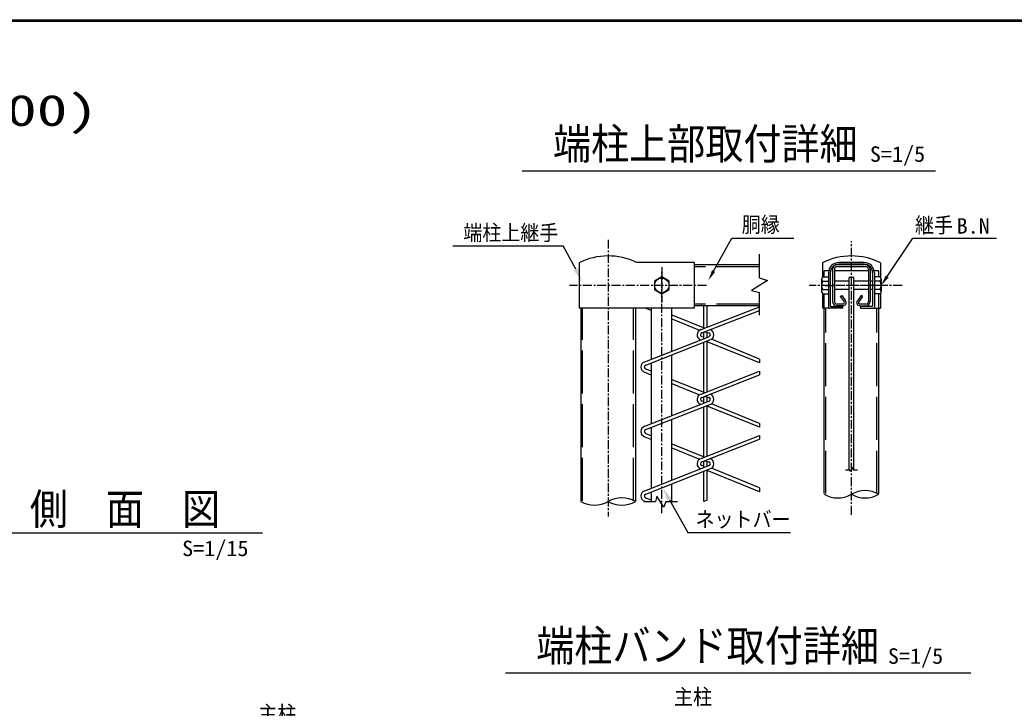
# Model space of a CAD drawing. Units: millimetres, scale not verified, with parts at other scales. Extents: x -4425 to 4425, y -3150 to 3150.
# Drawn here: x -535 to 2243, y 1003 to 2925 of the extents above; entities that cross this region are included whole.
import ezdxf
from ezdxf.enums import TextEntityAlignment as Align

# ---------------------------------------------------------------- set-up
doc = ezdxf.new("R2010")
doc.units = ezdxf.units.MM
doc.header["$LTSCALE"] = 20
doc.linetypes.add('DASHED', pattern=[7.5, 6, -1.5])
doc.linetypes.add('USER1', pattern=[2, 1.25, -0.25, 0.25, -0.25])
for name, color, linetype, lineweight in [('0-1_SUNPOU', 1, 'Continuous', 25), ('0-5_KOUZOU', 7, 'Continuous', 25), ('0-6_AMI', 3, 'Continuous', 25), ('0-7_BUHIN', 7, 'Continuous', 25), ('0-8_BOLT', 3, 'Continuous', 25), ('0-A_WAKU', 7, 'Continuous', 25)]:
    doc.layers.add(name, color=color, linetype=linetype, lineweight=lineweight)
doc.styles.add('ＭＳ ゴシック', font='')
doc.styles.get('ＭＳ ゴシック').set_extended_font_data('MS Gothic')

msp = doc.modelspace()

# ---------------------------------------------------------------- linework, layer by layer
at = {"layer": '0-1_SUNPOU'}
for p, q in [((868.49, 2503.88), (2022.93, 2503.88)), ((1403.22, 2223.8), (1454.12, 2315.29)), ((1454.12, 2315.29), (1627.52, 2315.29)), ((1888.15, 2208.8), (1959.34, 2315.29)), ((1959.34, 2315.29), (2193.11, 2315.29)), ((674.37, 2294.09), (982.97, 2294.09)), ((1017.91, 2228.67), (982.97, 2294.09)), ((1279.72, 1585.4), (1331.48, 1493.76)), ((-623.96, 1492.72), (143.49, 1492.72)), ((1331.48, 1493.76), (1618.39, 1493.76)), ((821.72, 1102.15), (2121.68, 1102.15))]:
    msp.add_line(p, q, dxfattribs=at)
for points in [[(1023.42, 2231.61), (1035.58, 2195.59), (1012.4, 2225.73)], [(1407.59, 2221.37), (1388.63, 2197.58), (1398.85, 2226.23)], [(1892.3, 2206.02), (1871.48, 2183.86), (1883.99, 2211.58)], [(1274.27, 1582.33), (1261.27, 1618.06), (1285.16, 1588.48)]]:
    msp.add_solid(points, dxfattribs=at)
at = {"layer": '0-5_KOUZOU', "color": 1, "linetype": 'USER1'}
for p, q in [((1108.48, 2311.43), (1108.48, 1537.95)), ((1788.23, 1543.48), (1788.23, 2306.46)), ((1258.48, 1547.41), (1258.48, 2221.87))]:
    msp.add_line(p, q, dxfattribs=at)
at = {"layer": '0-5_KOUZOU'}
for p, q in [((1531.04, 2204.86), (1531.04, 2270.95)), ((1531.04, 2240.86), (1348.48, 2240.86)), ((1531.04, 2100.54), (1531.04, 2164.16)), ((1032.28, 2120.11), (1032.28, 1580.12)), ((1184.68, 2120.11), (1184.68, 1580.12)), ((1229.98, 1977.68), (1229.98, 2120.11)), ((1286.97, 2000.04), (1286.98, 2120.11)), ((1531.04, 2126.86), (1348.48, 2126.86)), ((1712.03, 1602.24), (1712.03, 2120.11)), ((1864.43, 1602.24), (1864.43, 2120.11)), ((1286.97, 1820.04), (1286.97, 1989.78)), ((1229.99, 1797.68), (1229.98, 1967.42)), ((1286.96, 1640.04), (1286.97, 1809.78)), ((1229.99, 1617.68), (1229.99, 1787.42)), ((1286.96, 1580.09), (1286.96, 1629.78)), ((1230, 1580.09), (1229.99, 1607.42)), ((1208.72, 1580.09), (1241.23, 1580.09)), ((1269.72, 1580.09), (1301.96, 1580.09))]:
    msp.add_line(p, q, dxfattribs=at)
at = {"layer": '0-5_KOUZOU', "color": 1, "linetype": 'DASHED'}
for p, q in [((1531.04, 2236.06), (1348.48, 2236.06)), ((1531.04, 2131.66), (1348.48, 2131.66))]:
    msp.add_line(p, q, dxfattribs=at)
at = {"layer": '0-5_KOUZOU', "color": 3, "linetype": 'DASHED'}
for p, q in [((1712.03, 2207.38), (1712.03, 2224.38)), ((1864.43, 2207.38), (1864.43, 2224.38)), ((1712.03, 2120.11), (1712.03, 2160.34)), ((1864.43, 2120.11), (1864.43, 2160.34)), ((1037.08, 1581.95), (1037.08, 2120.11)), ((1179.88, 1581.95), (1179.88, 2120.11)), ((1716.83, 1602.24), (1716.83, 2120.11)), ((1859.63, 1602.24), (1859.63, 2120.11))]:
    msp.add_line(p, q, dxfattribs=at)
at = {"layer": '0-5_KOUZOU', "color": 3}
for p, q in [((1771.69, 1669.09), (1783.3, 1669.09)), ((1793.47, 1669.09), (1804.98, 1669.09))]:
    msp.add_line(p, q, dxfattribs=at)
at = {"layer": '0-5_KOUZOU'}
for points in [[(1531.04, 2204.86), (1553.83, 2197.14), (1509.45, 2169.66), (1531.04, 2164.16)], [(1269.72, 1580.09), (1264.32, 1564.14), (1245.08, 1595.21), (1241.23, 1580.09)]]:
    msp.add_lwpolyline(points, dxfattribs=at)
at = {"layer": '0-5_KOUZOU', "color": 3}
msp.add_lwpolyline([(1793.47, 1669.09), (1791.54, 1674.79), (1784.67, 1663.69), (1783.3, 1669.09)], dxfattribs=at)
at = {"layer": '0-5_KOUZOU'}
for centre, start, end in [((1146.58, 1514.13), 60, 120), ((1750.13, 1666.4), 240, 300), ((1826.33, 1534.42), 60, 120), ((1826.33, 1666.4), 240, 300), ((1070.38, 1646.11), 240, 300), ((1146.58, 1646.11), 240, 300)]:
    msp.add_arc(centre, 76.2, start, end, dxfattribs=at)
at = {"layer": '0-6_AMI'}
for p, q in [((1214.02, 2120.11), (1229.98, 2113.53)), ((1368.02, 2060.24), (1531.04, 2124.22)), ((1370.59, 2050.99), (1531.04, 2113.97)), ((1375.63, 2065.62), (1375.63, 2126.86)), ((1385.23, 2067), (1385.23, 2126.86)), ((1286.98, 2101.17), (1378.64, 2064.41)), ((1286.98, 2090.03), (1363.82, 2058.34)), ((1211.04, 1970.24), (1390.28, 2040.59)), ((1213.61, 1960.99), (1392.85, 2031.34)), ((1375.63, 2039.19), (1370.59, 2040.59)), ((1375.63, 2034.84), (1375.63, 2052.39)), ((1378.75, 2054.2), (1390.28, 2050.99)), ((1385.23, 2039.19), (1385.23, 2052.39)), ((1385.23, 1887), (1385.23, 2028.35)), ((1531.04, 1977.99), (1397.05, 2033.24)), ((1375.63, 1885.62), (1375.63, 2024.58)), ((1531.04, 1967.55), (1385.23, 2026.55)), ((1531.04, 1977.99), (1531.04, 1967.55)), ((1213.61, 1950.59), (1229.98, 1944.02)), ((1368.02, 1880.24), (1531.04, 1944.22)), ((1531.04, 1944.22), (1531.04, 1933.97)), ((1211.04, 1941.34), (1229.98, 1933.53)), ((1286.97, 1921.17), (1378.64, 1884.41)), ((1370.59, 1870.99), (1531.04, 1933.97)), ((1286.97, 1910.03), (1363.82, 1878.34)), ((1375.63, 1854.84), (1375.63, 1872.39)), ((1378.75, 1874.2), (1390.28, 1870.99)), ((1385.23, 1859.19), (1385.23, 1872.39)), ((1211.04, 1790.24), (1390.28, 1860.59)), ((1213.61, 1780.99), (1392.85, 1851.34)), ((1375.63, 1859.19), (1370.59, 1860.59)), ((1375.63, 1705.62), (1375.63, 1844.58)), ((1385.23, 1707), (1385.23, 1848.35)), ((1531.04, 1787.55), (1385.23, 1846.55)), ((1531.04, 1797.99), (1397.05, 1853.24)), ((1531.04, 1797.99), (1531.04, 1787.55)), ((1211.04, 1761.34), (1229.99, 1753.52)), ((1213.61, 1770.59), (1229.99, 1764.02)), ((1368.02, 1700.24), (1531.04, 1764.22)), ((1370.59, 1690.99), (1531.04, 1753.97)), ((1531.04, 1764.22), (1531.04, 1753.97)), ((1286.96, 1741.17), (1378.64, 1704.41)), ((1286.96, 1730.03), (1363.82, 1698.34)), ((1211.04, 1610.24), (1390.28, 1680.59)), ((1213.61, 1600.99), (1392.85, 1671.34)), ((1375.63, 1679.19), (1370.59, 1680.59)), ((1375.63, 1674.84), (1375.63, 1692.97)), ((1378.75, 1694.2), (1390.28, 1690.99)), ((1385.23, 1678.61), (1385.23, 1692.39)), ((1385.23, 1583.72), (1385.23, 1668.35)), ((1531.04, 1607.55), (1385.23, 1666.55)), ((1531.04, 1617.99), (1397.05, 1673.24)), ((1375.63, 1580.09), (1375.63, 1664.58)), ((1531.04, 1617.99), (1531.04, 1607.55)), ((1213.61, 1590.59), (1230, 1584.02)), ((1385.23, 1583.72), (1375.63, 1580.09)), ((1211.04, 1581.34), (1214.07, 1580.09))]:
    msp.add_line(p, q, dxfattribs=at)
for centre, radius, start, end in [((1372.03, 2045.79), 15, 105.52411, 251.53809), ((1388.83, 2045.79), 15, 285.52411, 71.5381), ((1372.03, 2045.79), 5.4, 105.52411, 254.47589), ((1388.83, 2045.79), 5.4, 285.52411, 74.47589), ((1215.05, 1955.79), 15, 105.52411, 254.47589), ((1215.05, 1955.79), 5.4, 105.52411, 254.47589), ((1372.03, 1865.79), 15, 105.52411, 251.53809), ((1372.03, 1865.79), 5.4, 105.52411, 254.47589), ((1388.83, 1865.79), 5.4, 285.52411, 74.47589), ((1388.83, 1865.79), 15, 285.52411, 71.5381), ((1215.05, 1775.79), 15, 105.52411, 254.47589), ((1215.05, 1775.79), 5.4, 105.52411, 254.47589), ((1372.03, 1685.79), 15, 105.52411, 251.53809), ((1388.83, 1685.79), 15, 285.52411, 71.5381), ((1372.03, 1685.79), 5.4, 105.52411, 254.47589), ((1388.83, 1685.79), 5.4, 285.52411, 74.47589), ((1215.05, 1595.79), 15, 105.52411, 254.47589), ((1215.05, 1595.79), 5.4, 105.52411, 254.47589)]:
    msp.add_arc(centre, radius, start, end, dxfattribs=at)
at = {"layer": '0-7_BUHIN'}
for p, q in [((1027.48, 2246.86), (1027.48, 2120.11)), ((1348.48, 2247.61), (1187.98, 2247.61)), ((1707.23, 2246.86), (1707.23, 2205.4)), ((1823.48, 2247.61), (1752.98, 2247.61)), ((1823.48, 2242.81), (1752.98, 2242.81)), ((1869.23, 2246.86), (1869.23, 2205.4)), ((1724.18, 2218.81), (1724.18, 2123.11)), ((1728.98, 2218.81), (1728.98, 2126.41)), ((1847.48, 2218.81), (1847.48, 2126.41)), ((1852.28, 2218.81), (1852.28, 2123.11)), ((1707.23, 2162.32), (1707.23, 2120.11)), ((1869.23, 2162.32), (1869.23, 2120.11)), ((1763.18, 2120.11), (1707.23, 2120.11)), ((1730.48, 2124.91), (1763.18, 2124.91)), ((1763.18, 2124.91), (1763.18, 2120.11)), ((1813.28, 2120.11), (1869.23, 2120.11))]:
    msp.add_line(p, q, dxfattribs=at)
at = {"layer": '0-7_BUHIN', "color": 1, "linetype": 'USER1'}
for p, q in [((1258.48, 2234.34), (1258.48, 2136.28)), ((1383.34, 2183.86), (1000.82, 2183.86)), ((1929.82, 2183.86), (1669.74, 2183.86)), ((1714.73, 2183.86), (1738.36, 2183.86)), ((1714.73, 2183.86), (1738.36, 2183.86)), ((1861.73, 2183.86), (1838.09, 2183.86))]:
    msp.add_line(p, q, dxfattribs=at)
at = {"layer": '0-7_BUHIN', "color": 3, "linetype": 'DASHED'}
for p, q in [((1728.98, 2224.38), (1712.03, 2224.38)), ((1864.43, 2224.38), (1847.48, 2224.38))]:
    msp.add_line(p, q, dxfattribs=at)
at = {"layer": '0-7_BUHIN', "color": 3}
for p, q in [((1735.73, 2228.56), (1735.73, 2139.16)), ((1740.53, 2228.56), (1740.53, 2139.16)), ((1835.93, 2224.38), (1740.53, 2224.38)), ((1828.43, 2240.86), (1748.03, 2240.86)), ((1828.43, 2236.06), (1748.03, 2236.06)), ((1835.93, 2228.56), (1835.93, 2139.16)), ((1840.73, 2228.56), (1840.73, 2139.16)), ((1794.98, 2205.43), (1781.48, 2205.43)), ((1781.48, 1669.09), (1781.48, 2205.43)), ((1794.98, 1669.09), (1794.98, 2205.43)), ((1757.1, 2153.15), (1761, 2155.95)), ((1757.1, 2153.15), (1767.77, 2138.31)), ((1761, 2155.95), (1771.66, 2141.11)), ((1815.45, 2155.95), (1804.79, 2141.11)), ((1819.35, 2153.15), (1808.69, 2138.31)), ((1819.35, 2153.15), (1815.45, 2155.95)), ((1764.35, 2131.66), (1748.03, 2131.66)), ((1764.35, 2126.86), (1748.03, 2126.86)), ((1828.43, 2131.66), (1812.1, 2131.66)), ((1812.1, 2126.86), (1828.43, 2126.86))]:
    msp.add_line(p, q, dxfattribs=at)
at = {"layer": '0-7_BUHIN'}
for points in [[(1348.48, 2247.61), (1348.48, 2120.11), (1027.48, 2120.11)], [(1845.98, 2124.91), (1813.28, 2124.91), (1813.28, 2120.11)]]:
    msp.add_lwpolyline(points, dxfattribs=at)
for centre, radius, start, end in [((1108.48, 2086.12), 180, 63.78973, 116.74368), ((1788.23, 2086.12), 180, 63.25632, 116.74368), ((1752.98, 2218.81), 28.8, 90, 180), ((1752.98, 2218.81), 24, 90, 180), ((1823.48, 2218.81), 28.8, 0, 90), ((1823.48, 2218.81), 24, 0, 90), ((1727.18, 2123.11), 3, 180, 270), ((1730.48, 2126.41), 1.5, 180, 270), ((1845.98, 2126.41), 1.5, 270, 0), ((1849.28, 2123.11), 3, 270, 0)]:
    msp.add_arc(centre, radius, start, end, dxfattribs=at)
at = {"layer": '0-7_BUHIN', "color": 3}
for centre, radius, start, end in [((1748.03, 2228.56), 12.3, 90, 180), ((1748.03, 2228.56), 7.5, 90, 180), ((1828.43, 2228.56), 12.3, 0, 90), ((1828.43, 2228.56), 7.5, 0, 90), ((1748.03, 2139.16), 12.3, 180, 270), ((1748.03, 2139.16), 7.5, 180, 270), ((1764.35, 2135.86), 9, 270, 35.69193), ((1812.1, 2135.86), 9, 144.30807, 270), ((1828.43, 2139.16), 12.3, 270, 0), ((1828.43, 2139.16), 7.5, 270, 0), ((1764.35, 2135.86), 4.2, 270, 35.69193), ((1812.1, 2135.86), 4.2, 144.30807, 270)]:
    msp.add_arc(centre, radius, start, end, dxfattribs=at)
at = {"layer": '0-8_BOLT'}
for p, q in [((1708.37, 2195.86), (1724.18, 2195.86)), ((1781.48, 2195.86), (1740.53, 2195.86)), ((1835.93, 2195.86), (1794.98, 2195.86)), ((1847.48, 2195.86), (1840.73, 2195.86)), ((1847.48, 2209.06), (1847.48, 2158.66)), ((1852.28, 2209.06), (1852.28, 2158.66)), ((1868.08, 2207.38), (1852.28, 2207.38)), ((1868.08, 2195.86), (1852.28, 2195.86)), ((1871.48, 2201.5), (1868.08, 2207.38)), ((1871.48, 2201.5), (1871.48, 2166.22)), ((1708.37, 2171.86), (1724.18, 2171.86)), ((1781.48, 2171.86), (1740.53, 2171.86)), ((1835.93, 2171.86), (1794.98, 2171.86)), ((1847.48, 2171.86), (1840.73, 2171.86)), ((1868.08, 2171.86), (1852.28, 2171.86)), ((1868.08, 2160.34), (1852.28, 2160.34)), ((1871.48, 2166.22), (1868.08, 2160.34))]:
    msp.add_line(p, q, dxfattribs=at)
at = {"layer": '0-8_BOLT', "color": 1, "linetype": 'USER1'}
msp.add_line((1878.1, 2183.86), (1772.06, 2183.86), dxfattribs=at)
at = {"layer": '0-8_BOLT'}
msp.add_lwpolyline([(1258.48, 2160.34), (1278.85, 2172.1), (1278.85, 2195.62), (1258.48, 2207.38), (1238.11, 2195.62), (1238.11, 2172.1)], close=True, dxfattribs=at)
for points in [[(1704.98, 2201.5), (1708.37, 2207.38), (1724.18, 2207.38)], [(1704.98, 2201.5), (1704.98, 2166.22), (1708.37, 2160.34), (1724.18, 2160.34)]]:
    msp.add_lwpolyline(points, dxfattribs=at)
msp.add_circle((1258.48, 2183.86), 20.4, dxfattribs=at)
for centre, radius, start, end in [((1710.85, 2201.19), 5.88, 177.032, 245.05701), ((1727.88, 2183.86), 22.91, 148.40741, 211.59259), ((1865.6, 2201.19), 5.88, 294.94299, 2.968), ((1848.57, 2183.86), 22.91, 328.40741, 31.59259), ((1710.85, 2166.52), 5.88, 177.032, 182.968), ((1865.6, 2166.52), 5.88, 357.032, 65.05701)]:
    msp.add_arc(centre, radius, start, end, dxfattribs=at)
at = {"layer": '0-A_WAKU'}
msp.add_line((-4047.88, 2923.24), (4198.12, 2923.24), dxfattribs=at)
msp.add_lwpolyline([(-4049.88, 2925.24), (4200.12, 2925.24), (4200.12, -2924.76), (-4049.88, -2924.76)], close=True, dxfattribs=at)
msp.add_lwpolyline([(-4045.88, -2920.76), (-4045.88, 2921.24), (4196.12, 2921.24)], dxfattribs=at)

# ---------------------------------------------------------------- texts
at = {"layer": '0-1_SUNPOU', "color": 7, "style": 'ＭＳ ゴシック'}
for s, width, p in [('(DY-21型H1200)', 1.45, (-1513.71, 2603.25)), ('側\u3000面\u3000図', 0.9, (-507.25, 1489.82))]:
    msp.add_text(s, height=86.66, dxfattribs=dict(at, width=width)).set_placement(p, align=Align.BOTTOM_LEFT)
at = {"layer": '0-1_SUNPOU', "color": 3, "style": 'ＭＳ ゴシック'}
for s, width, p in [('S=1/5', 1.05, (1839.72, 2515.74)), ('胴縁', 0.9, (1481.81, 2318.99)), ('継手', 0.9, (1965.83, 2317.46)), ('B.N', 1.05, (2082.12, 2315.26)), ('端柱上継手', 0.9, (704.09, 2296.26)), ('ネットバー', 0.9, (1352.69, 1495.93)), ('S=1/15', 1.05, (-81.42, 1414.75)), ('S=1/5', 1.05, (1890.09, 1114.01)), ('主柱', 0.9, (1292.75, 1000.23)), ('主柱', 0.9, (131.53, 953.55))]:
    msp.add_text(s, height=43.26, dxfattribs=dict(at, width=width)).set_placement(p, align=Align.BOTTOM_LEFT)
at = {"layer": '0-5_KOUZOU', "style": 'ＭＳ ゴシック', "width": 0.9}
for s, p in [('端柱上部取付詳細', (954.51, 2509.89)), ('端柱バンド取付詳細', (907.74, 1108.15))]:
    msp.add_text(s, height=86.66, dxfattribs=at).set_placement(p, align=Align.BOTTOM_LEFT)

doc.saveas('drawing.dxf')
